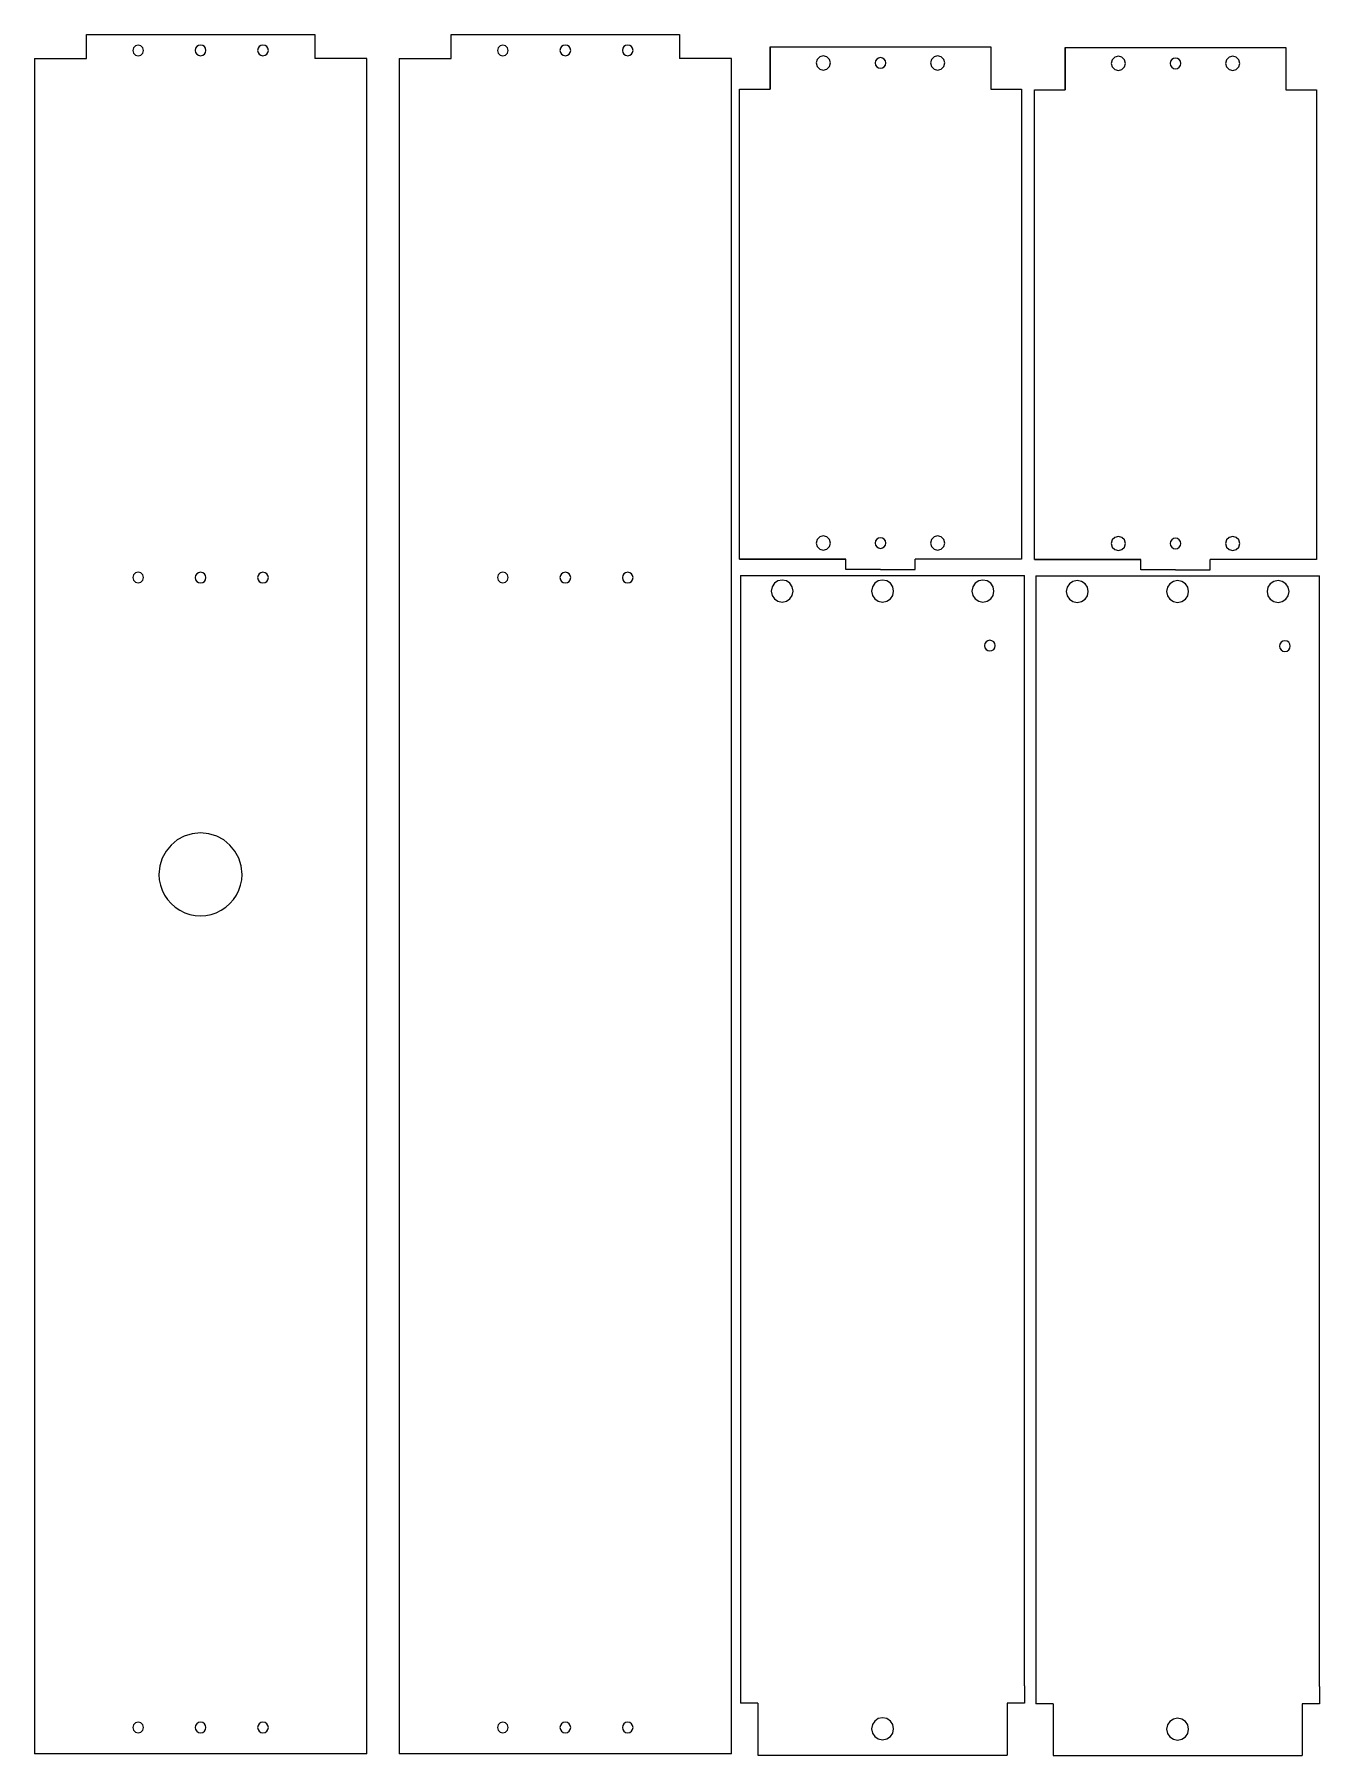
# Model space of a CAD drawing. Header units: millimetres. Extents: x 81 to 452, y 104 to 601.
import ezdxf

# ---------------------------------------------------------------- set-up
doc = ezdxf.new("R2010")
doc.units = ezdxf.units.MM
doc.header["$MEASUREMENT"] = 0
doc.layers.add('box1_sketch_only v2_sketch', color=7, linetype='Continuous')

msp = doc.modelspace()

# ---------------------------------------------------------------- linework, layer by layer
at = {"layer": 'box1_sketch_only v2_sketch'}
for p, q in [((96.1532, 594.3736), (96.1532, 601.3716)), ((96.1532, 601.3716), (162.1534, 601.3716)), ((109.791661, 597.5276), (109.584, 596.7526)), ((110.359, 598.094939), (109.791661, 597.5276)), ((111.134, 598.3026), (110.359, 598.094939)), ((111.909, 598.094939), (111.134, 598.3026)), ((112.476339, 597.5276), (111.909, 598.094939)), ((112.684, 596.7526), (112.476339, 597.5276)), ((127.726948, 597.354665), (127.60401, 596.7526)), ((128.059382, 597.84607), (127.726948, 597.354665)), ((128.55163, 598.177255), (128.059382, 597.84607)), ((129.154005, 598.298663), (128.55163, 598.177255)), ((129.75638, 598.177255), (129.154005, 598.298663)), ((130.248628, 597.84607), (129.75638, 598.177255)), ((130.581062, 597.354665), (130.248628, 597.84607)), ((130.704, 596.7526), (130.581062, 597.354665)), ((145.746848, 597.354665), (145.62391, 596.7526)), ((146.079282, 597.84607), (145.746848, 597.354665)), ((146.57153, 598.177255), (146.079282, 597.84607)), ((147.173905, 598.298663), (146.57153, 598.177255)), ((147.77628, 598.177255), (147.173905, 598.298663)), ((148.268528, 597.84607), (147.77628, 598.177255)), ((148.600962, 597.354665), (148.268528, 597.84607)), ((148.7239, 596.7526), (148.600962, 597.354665)), ((162.1534, 601.3716), (162.1534, 594.3736)), ((201.5206, 594.3736), (201.5206, 601.3716)), ((201.5206, 601.3716), (267.5206, 601.3716)), ((215.159261, 597.5276), (214.9516, 596.7526)), ((215.7266, 598.094939), (215.159261, 597.5276)), ((216.5016, 598.3026), (215.7266, 598.094939)), ((217.2766, 598.094939), (216.5016, 598.3026)), ((217.843939, 597.5276), (217.2766, 598.094939)), ((218.0516, 596.7526), (217.843939, 597.5276)), ((233.094548, 597.354665), (232.97161, 596.7526)), ((233.426982, 597.84607), (233.094548, 597.354665)), ((233.91923, 598.177255), (233.426982, 597.84607)), ((234.521605, 598.298663), (233.91923, 598.177255)), ((235.12398, 598.177255), (234.521605, 598.298663)), ((235.616228, 597.84607), (235.12398, 598.177255)), ((235.948662, 597.354665), (235.616228, 597.84607)), ((236.0716, 596.7526), (235.948662, 597.354665)), ((251.114548, 597.354665), (250.99161, 596.7526)), ((251.446982, 597.84607), (251.114548, 597.354665)), ((251.93923, 598.177255), (251.446982, 597.84607)), ((252.541605, 598.298663), (251.93923, 598.177255)), ((253.14398, 598.177255), (252.541605, 598.298663)), ((253.636228, 597.84607), (253.14398, 598.177255)), ((253.968662, 597.354665), (253.636228, 597.84607)), ((254.0916, 596.7526), (253.968662, 597.354665)), ((267.5206, 601.3716), (267.5206, 594.3736)), ((293.7076, 597.7446), (293.7076, 585.5046)), ((293.7076, 585.5046), (293.7076, 597.7446)), ((293.7076, 597.7446), (293.7076, 585.5046)), ((293.7076, 585.5046), (293.7076, 597.7446)), ((293.7076, 597.7446), (357.4076, 597.7446)), ((357.4076, 597.7446), (357.4076, 585.5046)), ((357.4076, 597.7446), (357.4076, 585.5046)), ((378.9446, 585.3716), (378.9446, 597.6116)), ((378.9446, 597.6116), (378.9446, 585.3716)), ((378.9446, 585.3716), (378.9446, 597.6116)), ((378.9446, 597.6116), (378.9446, 585.3716)), ((378.9446, 597.6116), (442.6446, 597.6116)), ((442.6446, 597.6116), (442.6446, 585.3716)), ((442.6446, 597.6116), (442.6446, 585.3716)), ((81.154, 594.3736), (96.1532, 594.3736)), ((81.154, 594.3736), (81.154, 104.374)), ((109.584, 596.7526), (109.791661, 595.9776)), ((109.791661, 595.9776), (110.359, 595.410261)), ((110.359, 595.410261), (111.134, 595.2026)), ((111.134, 595.2026), (111.909, 595.410261)), ((111.909, 595.410261), (112.476339, 595.9776)), ((112.476339, 595.9776), (112.684, 596.7526)), ((127.60401, 596.7526), (127.726948, 596.150535)), ((127.726948, 596.150535), (128.059382, 595.65913)), ((128.059382, 595.65913), (128.55163, 595.327945)), ((128.55163, 595.327945), (129.154005, 595.206537)), ((129.154005, 595.206537), (129.75638, 595.327945)), ((129.75638, 595.327945), (130.248628, 595.65913)), ((130.248628, 595.65913), (130.581062, 596.150535)), ((130.581062, 596.150535), (130.704, 596.7526)), ((145.62391, 596.7526), (145.746848, 596.150535)), ((145.746848, 596.150535), (146.079282, 595.65913)), ((146.079282, 595.65913), (146.57153, 595.327945)), ((146.57153, 595.327945), (147.173905, 595.206537)), ((147.173905, 595.206537), (147.77628, 595.327945)), ((147.77628, 595.327945), (148.268528, 595.65913)), ((148.268528, 595.65913), (148.600962, 596.150535)), ((148.600962, 596.150535), (148.7239, 596.7526)), ((177.1526, 594.3736), (162.1534, 594.3736)), ((177.1526, 104.374), (177.1526, 594.3736)), ((186.5216, 594.3736), (186.5216, 104.374)), ((186.5216, 594.3736), (201.5206, 594.3736)), ((214.9516, 596.7526), (215.159261, 595.9776)), ((215.159261, 595.9776), (215.7266, 595.410261)), ((215.7266, 595.410261), (216.5016, 595.2026)), ((216.5016, 595.2026), (217.2766, 595.410261)), ((217.2766, 595.410261), (217.843939, 595.9776)), ((217.843939, 595.9776), (218.0516, 596.7526)), ((232.97161, 596.7526), (233.094548, 596.150535)), ((233.094548, 596.150535), (233.426982, 595.65913)), ((233.426982, 595.65913), (233.91923, 595.327945)), ((233.91923, 595.327945), (234.521605, 595.206537)), ((234.521605, 595.206537), (235.12398, 595.327945)), ((235.12398, 595.327945), (235.616228, 595.65913)), ((235.616228, 595.65913), (235.948662, 596.150535)), ((235.948662, 596.150535), (236.0716, 596.7526)), ((250.99161, 596.7526), (251.114548, 596.150535)), ((251.114548, 596.150535), (251.446982, 595.65913)), ((251.446982, 595.65913), (251.93923, 595.327945)), ((251.93923, 595.327945), (252.541605, 595.206537)), ((252.541605, 595.206537), (253.14398, 595.327945)), ((253.14398, 595.327945), (253.636228, 595.65913)), ((253.636228, 595.65913), (253.968662, 596.150535)), ((253.968662, 596.150535), (254.0916, 596.7526)), ((282.5196, 594.3736), (267.5206, 594.3736)), ((282.5196, 104.374), (282.5196, 594.3736)), ((307.272248, 594.1496), (306.9976, 593.1246)), ((306.9976, 593.1246), (307.272248, 592.0996)), ((308.0226, 594.899952), (307.272248, 594.1496)), ((307.272248, 592.0996), (308.0226, 591.349248)), ((309.0476, 595.1746), (308.0226, 594.899952)), ((310.0726, 594.899952), (309.0476, 595.1746)), ((310.822952, 594.1496), (310.0726, 594.899952)), ((310.0726, 591.349248), (310.822952, 592.0996)), ((311.0976, 593.1246), (310.822952, 594.1496)), ((310.822952, 592.0996), (311.0976, 593.1246)), ((324.130548, 593.726665), (324.00761, 593.1246)), ((324.00761, 593.1246), (324.130548, 592.522535)), ((324.462982, 594.21807), (324.130548, 593.726665)), ((324.130548, 592.522535), (324.462982, 592.03113)), ((324.95523, 594.549255), (324.462982, 594.21807)), ((324.462982, 592.03113), (324.95523, 591.699945)), ((325.557605, 594.670663), (324.95523, 594.549255)), ((326.15998, 594.549255), (325.557605, 594.670663)), ((326.652228, 594.21807), (326.15998, 594.549255)), ((326.15998, 591.699945), (326.652228, 592.03113)), ((326.984662, 593.726665), (326.652228, 594.21807)), ((326.652228, 592.03113), (326.984662, 592.522535)), ((327.1076, 593.1246), (326.984662, 593.726665)), ((326.984662, 592.522535), (327.1076, 593.1246)), ((340.292248, 594.1496), (340.0176, 593.1246)), ((340.0176, 593.1246), (340.292248, 592.0996)), ((341.0426, 594.899952), (340.292248, 594.1496)), ((340.292248, 592.0996), (341.0426, 591.349248)), ((342.0676, 595.1746), (341.0426, 594.899952)), ((343.0926, 594.899952), (342.0676, 595.1746)), ((343.842952, 594.1496), (343.0926, 594.899952)), ((343.0926, 591.349248), (343.842952, 592.0996)), ((344.1176, 593.1246), (343.842952, 594.1496)), ((343.842952, 592.0996), (344.1176, 593.1246)), ((392.509248, 594.0166), (392.2346, 592.9916)), ((392.2346, 592.9916), (392.509248, 591.9666)), ((393.2596, 594.766952), (392.509248, 594.0166)), ((394.2846, 595.0416), (393.2596, 594.766952)), ((395.3096, 594.766952), (394.2846, 595.0416)), ((396.059952, 594.0166), (395.3096, 594.766952)), ((396.3346, 592.9916), (396.059952, 594.0166)), ((396.059952, 591.9666), (396.3346, 592.9916)), ((409.367548, 593.593665), (409.24461, 592.9916)), ((409.24461, 592.9916), (409.367548, 592.389535)), ((409.699982, 594.08507), (409.367548, 593.593665)), ((409.367548, 592.389535), (409.699982, 591.89813)), ((410.19223, 594.416255), (409.699982, 594.08507)), ((410.794605, 594.537663), (410.19223, 594.416255)), ((411.39698, 594.416255), (410.794605, 594.537663)), ((411.889228, 594.08507), (411.39698, 594.416255)), ((412.221662, 593.593665), (411.889228, 594.08507)), ((411.889228, 591.89813), (412.221662, 592.389535)), ((412.3446, 592.9916), (412.221662, 593.593665)), ((412.221662, 592.389535), (412.3446, 592.9916)), ((425.529248, 594.0166), (425.2546, 592.9916)), ((425.2546, 592.9916), (425.529248, 591.9666)), ((426.2796, 594.766952), (425.529248, 594.0166)), ((427.3046, 595.0416), (426.2796, 594.766952)), ((428.3296, 594.766952), (427.3046, 595.0416)), ((429.079952, 594.0166), (428.3296, 594.766952)), ((429.3546, 592.9916), (429.079952, 594.0166)), ((429.079952, 591.9666), (429.3546, 592.9916)), ((308.0226, 591.349248), (309.0476, 591.0746)), ((309.0476, 591.0746), (310.0726, 591.349248)), ((324.95523, 591.699945), (325.557605, 591.578537)), ((325.557605, 591.578537), (326.15998, 591.699945)), ((341.0426, 591.349248), (342.0676, 591.0746)), ((342.0676, 591.0746), (343.0926, 591.349248)), ((392.509248, 591.9666), (393.2596, 591.216248)), ((393.2596, 591.216248), (394.2846, 590.9416)), ((394.2846, 590.9416), (395.3096, 591.216248)), ((395.3096, 591.216248), (396.059952, 591.9666)), ((409.699982, 591.89813), (410.19223, 591.566945)), ((410.19223, 591.566945), (410.794605, 591.445537)), ((410.794605, 591.445537), (411.39698, 591.566945)), ((411.39698, 591.566945), (411.889228, 591.89813)), ((425.529248, 591.9666), (426.2796, 591.216248)), ((426.2796, 591.216248), (427.3046, 590.9416)), ((427.3046, 590.9416), (428.3296, 591.216248)), ((428.3296, 591.216248), (429.079952, 591.9666)), ((284.8076, 449.7446), (284.8076, 585.5046)), ((284.8076, 585.5046), (293.7076, 585.5046)), ((357.4076, 585.5046), (366.3076, 585.5046)), ((366.3076, 585.5046), (366.3076, 449.7446)), ((370.0446, 449.6116), (370.0446, 585.3716)), ((370.0446, 585.3716), (378.9446, 585.3716)), ((442.6446, 585.3716), (451.5446, 585.3716)), ((451.5446, 585.3716), (451.5446, 449.6116)), ((307.272248, 455.3896), (306.9976, 454.3646)), ((306.9976, 454.3646), (307.272248, 453.3396)), ((308.0226, 456.139952), (307.272248, 455.3896)), ((307.272248, 453.3396), (308.0226, 452.589248)), ((309.0476, 456.4146), (308.0226, 456.139952)), ((310.0726, 456.139952), (309.0476, 456.4146)), ((310.822952, 455.3896), (310.0726, 456.139952)), ((310.0726, 452.589248), (310.822952, 453.3396)), ((311.0976, 454.3646), (310.822952, 455.3896)), ((310.822952, 453.3396), (311.0976, 454.3646)), ((324.130548, 454.966665), (324.00761, 454.3646)), ((324.00761, 454.3646), (324.130548, 453.762535)), ((324.462982, 455.45807), (324.130548, 454.966665)), ((324.130548, 453.762535), (324.462982, 453.27113)), ((324.95523, 455.789255), (324.462982, 455.45807)), ((324.462982, 453.27113), (324.95523, 452.939945)), ((325.557605, 455.910663), (324.95523, 455.789255)), ((324.95523, 452.939945), (325.557605, 452.818537)), ((326.15998, 455.789255), (325.557605, 455.910663)), ((325.557605, 452.818537), (326.15998, 452.939945)), ((326.652228, 455.45807), (326.15998, 455.789255)), ((326.15998, 452.939945), (326.652228, 453.27113)), ((326.984662, 454.966665), (326.652228, 455.45807)), ((326.652228, 453.27113), (326.984662, 453.762535)), ((327.1076, 454.3646), (326.984662, 454.966665)), ((326.984662, 453.762535), (327.1076, 454.3646)), ((340.292248, 455.3896), (340.0176, 454.3646)), ((340.0176, 454.3646), (340.292248, 453.3396)), ((341.0426, 456.139952), (340.292248, 455.3896)), ((340.292248, 453.3396), (341.0426, 452.589248)), ((342.0676, 456.4146), (341.0426, 456.139952)), ((343.0926, 456.139952), (342.0676, 456.4146)), ((343.842952, 455.3896), (343.0926, 456.139952)), ((343.0926, 452.589248), (343.842952, 453.3396)), ((344.1176, 454.3646), (343.842952, 455.3896)), ((343.842952, 453.3396), (344.1176, 454.3646)), ((392.509248, 455.2566), (392.2346, 454.2316)), ((392.2346, 454.2316), (392.509248, 453.2066)), ((393.2596, 456.006952), (392.509248, 455.2566)), ((392.509248, 453.2066), (393.2596, 452.456248)), ((394.2846, 456.2816), (393.2596, 456.006952)), ((395.3096, 456.006952), (394.2846, 456.2816)), ((396.059952, 455.2566), (395.3096, 456.006952)), ((395.3096, 452.456248), (396.059952, 453.2066)), ((396.3346, 454.2316), (396.059952, 455.2566)), ((396.059952, 453.2066), (396.3346, 454.2316)), ((409.367548, 454.833665), (409.24461, 454.2316)), ((409.24461, 454.2316), (409.367548, 453.629535)), ((409.699982, 455.32507), (409.367548, 454.833665)), ((409.367548, 453.629535), (409.699982, 453.13813)), ((410.19223, 455.656255), (409.699982, 455.32507)), ((409.699982, 453.13813), (410.19223, 452.806945)), ((410.794605, 455.777663), (410.19223, 455.656255)), ((410.19223, 452.806945), (410.794605, 452.685537)), ((411.39698, 455.656255), (410.794605, 455.777663)), ((410.794605, 452.685537), (411.39698, 452.806945)), ((411.889228, 455.32507), (411.39698, 455.656255)), ((411.39698, 452.806945), (411.889228, 453.13813)), ((412.221662, 454.833665), (411.889228, 455.32507)), ((411.889228, 453.13813), (412.221662, 453.629535)), ((412.3446, 454.2316), (412.221662, 454.833665)), ((412.221662, 453.629535), (412.3446, 454.2316)), ((425.529248, 455.2566), (425.2546, 454.2316)), ((425.2546, 454.2316), (425.529248, 453.2066)), ((426.2796, 456.006952), (425.529248, 455.2566)), ((425.529248, 453.2066), (426.2796, 452.456248)), ((427.3046, 456.2816), (426.2796, 456.006952)), ((428.3296, 456.006952), (427.3046, 456.2816)), ((429.079952, 455.2566), (428.3296, 456.006952)), ((428.3296, 452.456248), (429.079952, 453.2066)), ((429.3546, 454.2316), (429.079952, 455.2566)), ((429.079952, 453.2066), (429.3546, 454.2316)), ((284.8076, 449.7446), (315.5576, 449.7446)), ((315.5576, 449.7446), (284.8076, 449.7446)), ((308.0226, 452.589248), (309.0476, 452.3146)), ((309.0476, 452.3146), (310.0726, 452.589248)), ((315.5576, 446.7446), (315.5576, 449.7446)), ((366.3076, 449.7446), (335.5576, 449.7446)), ((335.5576, 446.7446), (335.5576, 449.7446)), ((341.0426, 452.589248), (342.0676, 452.3146)), ((342.0676, 452.3146), (343.0926, 452.589248)), ((400.7946, 449.6116), (370.0446, 449.6116)), ((370.0446, 449.6116), (400.7946, 449.6116)), ((393.2596, 452.456248), (394.2846, 452.1816)), ((394.2846, 452.1816), (395.3096, 452.456248)), ((400.7946, 446.6116), (400.7946, 449.6116)), ((451.5446, 449.6116), (420.7946, 449.6116)), ((420.7946, 446.6116), (420.7946, 449.6116)), ((426.2796, 452.456248), (427.3046, 452.1816)), ((427.3046, 452.1816), (428.3296, 452.456248)), ((109.791661, 445.1476), (109.584, 444.3726)), ((109.584, 444.3726), (109.791661, 443.5976)), ((110.359, 445.714939), (109.791661, 445.1476)), ((109.791661, 443.5976), (110.359, 443.030261)), ((111.134, 445.9226), (110.359, 445.714939)), ((110.359, 443.030261), (111.134, 442.8226)), ((111.909, 445.714939), (111.134, 445.9226)), ((111.134, 442.8226), (111.909, 443.030261)), ((112.476339, 445.1476), (111.909, 445.714939)), ((111.909, 443.030261), (112.476339, 443.5976)), ((112.684, 444.3726), (112.476339, 445.1476)), ((112.476339, 443.5976), (112.684, 444.3726)), ((127.726948, 444.974665), (127.60401, 444.3726)), ((127.60401, 444.3726), (127.726948, 443.770535)), ((128.059382, 445.46607), (127.726948, 444.974665)), ((127.726948, 443.770535), (128.059382, 443.27913)), ((128.55163, 445.797255), (128.059382, 445.46607)), ((128.059382, 443.27913), (128.55163, 442.947945)), ((129.154005, 445.918663), (128.55163, 445.797255)), ((128.55163, 442.947945), (129.154005, 442.826537)), ((129.75638, 445.797255), (129.154005, 445.918663)), ((129.154005, 442.826537), (129.75638, 442.947945)), ((130.248628, 445.46607), (129.75638, 445.797255)), ((129.75638, 442.947945), (130.248628, 443.27913)), ((130.581062, 444.974665), (130.248628, 445.46607)), ((130.248628, 443.27913), (130.581062, 443.770535)), ((130.704, 444.3726), (130.581062, 444.974665)), ((130.581062, 443.770535), (130.704, 444.3726)), ((145.746848, 444.974665), (145.62391, 444.3726)), ((145.62391, 444.3726), (145.746848, 443.770535)), ((146.079282, 445.46607), (145.746848, 444.974665)), ((145.746848, 443.770535), (146.079282, 443.27913)), ((146.57153, 445.797255), (146.079282, 445.46607)), ((146.079282, 443.27913), (146.57153, 442.947945)), ((147.173905, 445.918663), (146.57153, 445.797255)), ((146.57153, 442.947945), (147.173905, 442.826537)), ((147.77628, 445.797255), (147.173905, 445.918663)), ((147.173905, 442.826537), (147.77628, 442.947945)), ((148.268528, 445.46607), (147.77628, 445.797255)), ((147.77628, 442.947945), (148.268528, 443.27913)), ((148.600962, 444.974665), (148.268528, 445.46607)), ((148.268528, 443.27913), (148.600962, 443.770535)), ((148.7239, 444.3726), (148.600962, 444.974665)), ((148.600962, 443.770535), (148.7239, 444.3726)), ((215.159261, 445.1476), (214.9516, 444.3726)), ((214.9516, 444.3726), (215.159261, 443.5976)), ((215.7266, 445.714939), (215.159261, 445.1476)), ((215.159261, 443.5976), (215.7266, 443.030261)), ((216.5016, 445.9226), (215.7266, 445.714939)), ((215.7266, 443.030261), (216.5016, 442.8226)), ((217.2766, 445.714939), (216.5016, 445.9226)), ((216.5016, 442.8226), (217.2766, 443.030261)), ((217.843939, 445.1476), (217.2766, 445.714939)), ((217.2766, 443.030261), (217.843939, 443.5976)), ((218.0516, 444.3726), (217.843939, 445.1476)), ((217.843939, 443.5976), (218.0516, 444.3726)), ((233.094548, 444.974665), (232.97161, 444.3726)), ((232.97161, 444.3726), (233.094548, 443.770535)), ((233.426982, 445.46607), (233.094548, 444.974665)), ((233.094548, 443.770535), (233.426982, 443.27913)), ((233.91923, 445.797255), (233.426982, 445.46607)), ((233.426982, 443.27913), (233.91923, 442.947945)), ((234.521605, 445.918663), (233.91923, 445.797255)), ((233.91923, 442.947945), (234.521605, 442.826537)), ((235.12398, 445.797255), (234.521605, 445.918663)), ((234.521605, 442.826537), (235.12398, 442.947945)), ((235.616228, 445.46607), (235.12398, 445.797255)), ((235.12398, 442.947945), (235.616228, 443.27913)), ((235.948662, 444.974665), (235.616228, 445.46607)), ((235.616228, 443.27913), (235.948662, 443.770535)), ((236.0716, 444.3726), (235.948662, 444.974665)), ((235.948662, 443.770535), (236.0716, 444.3726)), ((251.114548, 444.974665), (250.99161, 444.3726)), ((250.99161, 444.3726), (251.114548, 443.770535)), ((251.446982, 445.46607), (251.114548, 444.974665)), ((251.114548, 443.770535), (251.446982, 443.27913)), ((251.93923, 445.797255), (251.446982, 445.46607)), ((251.446982, 443.27913), (251.93923, 442.947945)), ((252.541605, 445.918663), (251.93923, 445.797255)), ((251.93923, 442.947945), (252.541605, 442.826537)), ((253.14398, 445.797255), (252.541605, 445.918663)), ((252.541605, 442.826537), (253.14398, 442.947945)), ((253.636228, 445.46607), (253.14398, 445.797255)), ((253.14398, 442.947945), (253.636228, 443.27913)), ((253.968662, 444.974665), (253.636228, 445.46607)), ((253.636228, 443.27913), (253.968662, 443.770535)), ((254.0916, 444.3726), (253.968662, 444.974665)), ((253.968662, 443.770535), (254.0916, 444.3726)), ((285.1666, 445.0236), (285.1666, 124.024)), ((285.1666, 445.0236), (367.1666, 445.0236)), ((295.931118, 443.395029), (294.922534, 442.716021)), ((297.165605, 443.643965), (295.931118, 443.395029)), ((298.400092, 443.395029), (297.165605, 443.643965)), ((299.408676, 442.716021), (298.400092, 443.395029)), ((325.5576, 446.7446), (315.5576, 446.7446)), ((324.931118, 443.395029), (323.922534, 442.716021)), ((326.165605, 443.643965), (324.931118, 443.395029)), ((325.5576, 446.7446), (335.5576, 446.7446)), ((327.400092, 443.395029), (326.165605, 443.643965)), ((328.408676, 442.716021), (327.400092, 443.395029)), ((353.931118, 443.395029), (352.922534, 442.716021)), ((355.165605, 443.643965), (353.931118, 443.395029)), ((356.400092, 443.395029), (355.165605, 443.643965)), ((357.408676, 442.716021), (356.400092, 443.395029)), ((367.1666, 124.024), (367.1666, 445.0236)), ((370.4026, 444.8916), (452.4026, 444.8916)), ((370.4026, 444.8916), (370.4026, 123.892)), ((381.167118, 443.263029), (380.158534, 442.584021)), ((382.401605, 443.511965), (381.167118, 443.263029)), ((383.636092, 443.263029), (382.401605, 443.511965)), ((384.644676, 442.584021), (383.636092, 443.263029)), ((410.7946, 446.6116), (400.7946, 446.6116)), ((410.167118, 443.263029), (409.158534, 442.584021)), ((411.401605, 443.511965), (410.167118, 443.263029)), ((410.7946, 446.6116), (420.7946, 446.6116)), ((412.636092, 443.263029), (411.401605, 443.511965)), ((413.644676, 442.584021), (412.636092, 443.263029)), ((439.167118, 443.263029), (438.158534, 442.584021)), ((440.401605, 443.511965), (439.167118, 443.263029)), ((441.636092, 443.263029), (440.401605, 443.511965)), ((442.644676, 442.584021), (441.636092, 443.263029)), ((452.4026, 123.892), (452.4026, 444.8916)), ((294.241737, 441.708644), (293.99061, 440.4746)), ((293.99061, 440.4746), (294.241737, 439.240556)), ((294.922534, 442.716021), (294.241737, 441.708644)), ((294.241737, 439.240556), (294.922534, 438.233179)), ((294.922534, 438.233179), (295.931118, 437.554171)), ((298.400092, 437.554171), (299.408676, 438.233179)), ((300.089473, 441.708644), (299.408676, 442.716021)), ((299.408676, 438.233179), (300.089473, 439.240556)), ((300.3406, 440.4746), (300.089473, 441.708644)), ((300.089473, 439.240556), (300.3406, 440.4746)), ((323.241737, 441.708644), (322.99061, 440.4746)), ((322.99061, 440.4746), (323.241737, 439.240556)), ((323.922534, 442.716021), (323.241737, 441.708644)), ((323.241737, 439.240556), (323.922534, 438.233179)), ((323.922534, 438.233179), (324.931118, 437.554171)), ((327.400092, 437.554171), (328.408676, 438.233179)), ((329.089473, 441.708644), (328.408676, 442.716021)), ((328.408676, 438.233179), (329.089473, 439.240556)), ((329.3406, 440.4746), (329.089473, 441.708644)), ((329.089473, 439.240556), (329.3406, 440.4746)), ((352.241737, 441.708644), (351.99061, 440.4746)), ((351.99061, 440.4746), (352.241737, 439.240556)), ((352.922534, 442.716021), (352.241737, 441.708644)), ((352.241737, 439.240556), (352.922534, 438.233179)), ((352.922534, 438.233179), (353.931118, 437.554171)), ((356.400092, 437.554171), (357.408676, 438.233179)), ((358.089473, 441.708644), (357.408676, 442.716021)), ((357.408676, 438.233179), (358.089473, 439.240556)), ((358.3406, 440.4746), (358.089473, 441.708644)), ((358.089473, 439.240556), (358.3406, 440.4746)), ((379.477737, 441.576644), (379.22661, 440.3426)), ((379.22661, 440.3426), (379.477737, 439.108556)), ((380.158534, 442.584021), (379.477737, 441.576644)), ((379.477737, 439.108556), (380.158534, 438.101179)), ((380.158534, 438.101179), (381.167118, 437.422171)), ((383.636092, 437.422171), (384.644676, 438.101179)), ((385.325473, 441.576644), (384.644676, 442.584021)), ((384.644676, 438.101179), (385.325473, 439.108556)), ((385.5766, 440.3426), (385.325473, 441.576644)), ((385.325473, 439.108556), (385.5766, 440.3426)), ((408.477737, 441.576644), (408.22661, 440.3426)), ((408.22661, 440.3426), (408.477737, 439.108556)), ((409.158534, 442.584021), (408.477737, 441.576644)), ((408.477737, 439.108556), (409.158534, 438.101179)), ((409.158534, 438.101179), (410.167118, 437.422171)), ((412.636092, 437.422171), (413.644676, 438.101179)), ((414.325473, 441.576644), (413.644676, 442.584021)), ((413.644676, 438.101179), (414.325473, 439.108556)), ((414.5766, 440.3426), (414.325473, 441.576644)), ((414.325473, 439.108556), (414.5766, 440.3426)), ((437.477737, 441.576644), (437.22661, 440.3426)), ((437.22661, 440.3426), (437.477737, 439.108556)), ((438.158534, 442.584021), (437.477737, 441.576644)), ((437.477737, 439.108556), (438.158534, 438.101179)), ((438.158534, 438.101179), (439.167118, 437.422171)), ((441.636092, 437.422171), (442.644676, 438.101179)), ((443.325473, 441.576644), (442.644676, 442.584021)), ((442.644676, 438.101179), (443.325473, 439.108556)), ((443.5766, 440.3426), (443.325473, 441.576644)), ((443.325473, 439.108556), (443.5766, 440.3426)), ((295.931118, 437.554171), (297.165605, 437.305235)), ((297.165605, 437.305235), (298.400092, 437.554171)), ((324.931118, 437.554171), (326.165605, 437.305235)), ((326.165605, 437.305235), (327.400092, 437.554171)), ((353.931118, 437.554171), (355.165605, 437.305235)), ((355.165605, 437.305235), (356.400092, 437.554171)), ((381.167118, 437.422171), (382.401605, 437.173235)), ((382.401605, 437.173235), (383.636092, 437.422171)), ((410.167118, 437.422171), (411.401605, 437.173235)), ((411.401605, 437.173235), (412.636092, 437.422171)), ((439.167118, 437.422171), (440.401605, 437.173235)), ((440.401605, 437.173235), (441.636092, 437.422171)), ((355.738529, 425.306669), (355.61559, 424.7046)), ((355.61559, 424.7046), (355.738529, 424.102531)), ((356.070965, 425.798077), (355.738529, 425.306669)), ((355.738529, 424.102531), (356.070965, 423.611123)), ((356.563216, 426.129264), (356.070965, 425.798077)), ((356.070965, 423.611123), (356.563216, 423.279936)), ((357.165595, 426.250673), (356.563216, 426.129264)), ((356.563216, 423.279936), (357.165595, 423.158527)), ((357.767974, 426.129264), (357.165595, 426.250673)), ((357.165595, 423.158527), (357.767974, 423.279936)), ((358.260225, 425.798077), (357.767974, 426.129264)), ((357.767974, 423.279936), (358.260225, 423.611123)), ((358.592661, 425.306669), (358.260225, 425.798077)), ((358.260225, 423.611123), (358.592661, 424.102531)), ((358.7156, 424.7046), (358.592661, 425.306669)), ((358.592661, 424.102531), (358.7156, 424.7046)), ((440.974529, 425.174669), (440.85159, 424.5726)), ((440.85159, 424.5726), (440.974529, 423.970531)), ((441.306965, 425.666077), (440.974529, 425.174669)), ((440.974529, 423.970531), (441.306965, 423.479123)), ((441.799216, 425.997264), (441.306965, 425.666077)), ((441.306965, 423.479123), (441.799216, 423.147936)), ((442.401595, 426.118673), (441.799216, 425.997264)), ((441.799216, 423.147936), (442.401595, 423.026527)), ((443.003974, 425.997264), (442.401595, 426.118673)), ((442.401595, 423.026527), (443.003974, 423.147936)), ((443.496225, 425.666077), (443.003974, 425.997264)), ((443.003974, 423.147936), (443.496225, 423.479123)), ((443.828661, 425.174669), (443.496225, 425.666077)), ((443.496225, 423.479123), (443.828661, 423.970531)), ((443.9516, 424.5726), (443.828661, 425.174669)), ((443.828661, 423.970531), (443.9516, 424.5726)), ((122.416686, 368.546188), (120.640719, 367.080881)), ((124.455059, 369.65258), (122.416686, 368.546188)), ((126.707581, 370.351802), (124.455059, 369.65258)), ((129.126, 370.5956), (126.707581, 370.351802)), ((131.544419, 370.351802), (129.126, 370.5956)), ((133.796941, 369.65258), (131.544419, 370.351802)), ((135.835314, 368.546188), (133.796941, 369.65258)), ((137.611281, 367.080881), (135.835314, 368.546188)), ((118.06902, 363.266541), (117.369797, 361.014019)), ((119.175412, 365.304914), (118.06902, 363.266541)), ((120.640719, 367.080881), (119.175412, 365.304914)), ((139.076588, 365.304914), (137.611281, 367.080881)), ((140.18298, 363.266541), (139.076588, 365.304914)), ((140.882203, 361.014019), (140.18298, 363.266541)), ((117.369797, 361.014019), (117.126, 358.5956)), ((117.126, 358.5956), (117.231529, 357.006085)), ((141.126, 358.5956), (140.882203, 361.014019)), ((141.020471, 357.006085), (141.126, 358.5956)), ((117.231529, 357.006085), (117.541386, 355.464588)), ((117.541386, 355.464588), (118.045473, 353.988597)), ((118.045473, 353.988597), (118.733695, 352.5956)), ((139.518305, 352.5956), (140.206527, 353.988597)), ((140.206527, 353.988597), (140.710614, 355.464588)), ((140.710614, 355.464588), (141.020471, 357.006085)), ((118.733695, 352.5956), (119.595955, 351.303084)), ((119.595955, 351.303084), (120.622157, 350.128536)), ((120.622157, 350.128536), (121.802204, 349.089444)), ((121.802204, 349.089444), (123.126, 348.203295)), ((135.126, 348.203295), (136.449796, 349.089444)), ((136.449796, 349.089444), (137.629843, 350.128536)), ((137.629843, 350.128536), (138.656045, 351.303084)), ((138.656045, 351.303084), (139.518305, 352.5956)), ((123.126, 348.203295), (124.555325, 347.499929)), ((124.555325, 347.499929), (126.045229, 346.997524)), ((126.045229, 346.997524), (127.575518, 346.696081)), ((127.575518, 346.696081), (129.126, 346.5956)), ((129.126, 346.5956), (130.676482, 346.696081)), ((130.676482, 346.696081), (132.206771, 346.997524)), ((132.206771, 346.997524), (133.696675, 347.499929)), ((133.696675, 347.499929), (135.126, 348.203295)), ((285.1666, 124.024), (285.1666, 119.0234)), ((367.1666, 124.024), (367.1666, 119.0234)), ((370.4026, 123.892), (370.4026, 118.8914)), ((452.4026, 123.892), (452.4026, 118.8914)), ((290.1676, 119.0234), (285.1666, 119.0234)), ((290.1676, 119.0234), (290.1676, 104.0242)), ((324.931118, 114.565029), (323.922534, 113.886021)), ((326.165605, 114.813965), (324.931118, 114.565029)), ((327.400092, 114.565029), (326.165605, 114.813965)), ((328.408676, 113.886021), (327.400092, 114.565029)), ((367.1666, 119.0234), (362.1656, 119.0234)), ((362.1656, 119.0234), (362.1656, 104.0242)), ((375.4036, 118.8914), (370.4026, 118.8914)), ((375.4036, 118.8914), (375.4036, 103.89216)), ((410.167118, 114.433029), (409.158534, 113.754021)), ((411.401605, 114.681965), (410.167118, 114.433029)), ((412.636092, 114.433029), (411.401605, 114.681965)), ((413.644676, 113.754021), (412.636092, 114.433029)), ((447.4016, 118.8914), (447.4016, 103.89216)), ((452.4026, 118.8914), (447.4016, 118.8914)), ((109.791661, 112.7681), (109.584, 111.9931)), ((109.584, 111.9931), (109.791661, 111.2181)), ((110.359, 113.335439), (109.791661, 112.7681)), ((109.791661, 111.2181), (110.359, 110.650761)), ((111.134, 113.5431), (110.359, 113.335439)), ((110.359, 110.650761), (111.134, 110.4431)), ((111.909, 113.335439), (111.134, 113.5431)), ((111.134, 110.4431), (111.909, 110.650761)), ((112.476339, 112.7681), (111.909, 113.335439)), ((111.909, 110.650761), (112.476339, 111.2181)), ((112.684, 111.9931), (112.476339, 112.7681)), ((112.476339, 111.2181), (112.684, 111.9931)), ((127.726948, 112.595165), (127.60401, 111.9931)), ((127.60401, 111.9931), (127.726948, 111.391035)), ((128.059382, 113.08657), (127.726948, 112.595165)), ((127.726948, 111.391035), (128.059382, 110.89963)), ((128.55163, 113.417755), (128.059382, 113.08657)), ((128.059382, 110.89963), (128.55163, 110.568445)), ((129.154005, 113.539163), (128.55163, 113.417755)), ((128.55163, 110.568445), (129.154005, 110.447037)), ((129.75638, 113.417755), (129.154005, 113.539163)), ((129.154005, 110.447037), (129.75638, 110.568445)), ((130.248628, 113.08657), (129.75638, 113.417755)), ((129.75638, 110.568445), (130.248628, 110.89963)), ((130.581062, 112.595165), (130.248628, 113.08657)), ((130.248628, 110.89963), (130.581062, 111.391035)), ((130.704, 111.9931), (130.581062, 112.595165)), ((130.581062, 111.391035), (130.704, 111.9931)), ((145.746848, 112.595165), (145.62391, 111.9931)), ((145.62391, 111.9931), (145.746848, 111.391035)), ((146.079282, 113.08657), (145.746848, 112.595165)), ((145.746848, 111.391035), (146.079282, 110.89963)), ((146.57153, 113.417755), (146.079282, 113.08657)), ((146.079282, 110.89963), (146.57153, 110.568445)), ((147.173905, 113.539163), (146.57153, 113.417755)), ((146.57153, 110.568445), (147.173905, 110.447037)), ((147.77628, 113.417755), (147.173905, 113.539163)), ((147.173905, 110.447037), (147.77628, 110.568445)), ((148.268528, 113.08657), (147.77628, 113.417755)), ((147.77628, 110.568445), (148.268528, 110.89963)), ((148.600962, 112.595165), (148.268528, 113.08657)), ((148.268528, 110.89963), (148.600962, 111.391035)), ((148.7239, 111.9931), (148.600962, 112.595165)), ((148.600962, 111.391035), (148.7239, 111.9931)), ((215.159261, 112.7681), (214.9516, 111.9931)), ((214.9516, 111.9931), (215.159261, 111.2181)), ((215.7266, 113.335439), (215.159261, 112.7681)), ((215.159261, 111.2181), (215.7266, 110.650761)), ((216.5016, 113.5431), (215.7266, 113.335439)), ((215.7266, 110.650761), (216.5016, 110.4431)), ((217.2766, 113.335439), (216.5016, 113.5431)), ((216.5016, 110.4431), (217.2766, 110.650761)), ((217.843939, 112.7681), (217.2766, 113.335439)), ((217.2766, 110.650761), (217.843939, 111.2181)), ((218.0516, 111.9931), (217.843939, 112.7681)), ((217.843939, 111.2181), (218.0516, 111.9931)), ((233.094548, 112.595165), (232.97161, 111.9931)), ((232.97161, 111.9931), (233.094548, 111.391035)), ((233.426982, 113.08657), (233.094548, 112.595165)), ((233.094548, 111.391035), (233.426982, 110.89963)), ((233.91923, 113.417755), (233.426982, 113.08657)), ((233.426982, 110.89963), (233.91923, 110.568445)), ((234.521605, 113.539163), (233.91923, 113.417755)), ((233.91923, 110.568445), (234.521605, 110.447037)), ((235.12398, 113.417755), (234.521605, 113.539163)), ((234.521605, 110.447037), (235.12398, 110.568445)), ((235.616228, 113.08657), (235.12398, 113.417755)), ((235.12398, 110.568445), (235.616228, 110.89963)), ((235.948662, 112.595165), (235.616228, 113.08657)), ((235.616228, 110.89963), (235.948662, 111.391035)), ((236.0716, 111.9931), (235.948662, 112.595165)), ((235.948662, 111.391035), (236.0716, 111.9931)), ((251.114548, 112.595165), (250.99161, 111.9931)), ((250.99161, 111.9931), (251.114548, 111.391035)), ((251.446982, 113.08657), (251.114548, 112.595165)), ((251.114548, 111.391035), (251.446982, 110.89963)), ((251.93923, 113.417755), (251.446982, 113.08657)), ((251.446982, 110.89963), (251.93923, 110.568445)), ((252.541605, 113.539163), (251.93923, 113.417755)), ((251.93923, 110.568445), (252.541605, 110.447037)), ((253.14398, 113.417755), (252.541605, 113.539163)), ((252.541605, 110.447037), (253.14398, 110.568445)), ((253.636228, 113.08657), (253.14398, 113.417755)), ((253.14398, 110.568445), (253.636228, 110.89963)), ((253.968662, 112.595165), (253.636228, 113.08657)), ((253.636228, 110.89963), (253.968662, 111.391035)), ((254.0916, 111.9931), (253.968662, 112.595165)), ((253.968662, 111.391035), (254.0916, 111.9931)), ((323.241737, 112.878644), (322.99061, 111.6446)), ((322.99061, 111.6446), (323.241737, 110.410556)), ((323.922534, 113.886021), (323.241737, 112.878644)), ((323.241737, 110.410556), (323.922534, 109.403179)), ((329.089473, 112.878644), (328.408676, 113.886021)), ((328.408676, 109.403179), (329.089473, 110.410556)), ((329.3406, 111.6446), (329.089473, 112.878644)), ((329.089473, 110.410556), (329.3406, 111.6446)), ((408.477737, 112.746644), (408.22661, 111.5126)), ((408.22661, 111.5126), (408.477737, 110.278556)), ((409.158534, 113.754021), (408.477737, 112.746644)), ((408.477737, 110.278556), (409.158534, 109.271179)), ((414.325473, 112.746644), (413.644676, 113.754021)), ((413.644676, 109.271179), (414.325473, 110.278556)), ((414.5766, 111.5126), (414.325473, 112.746644)), ((414.325473, 110.278556), (414.5766, 111.5126)), ((323.922534, 109.403179), (324.931118, 108.724171)), ((324.931118, 108.724171), (326.165605, 108.475235)), ((326.165605, 108.475235), (327.400092, 108.724171)), ((327.400092, 108.724171), (328.408676, 109.403179)), ((409.158534, 109.271179), (410.167118, 108.592171)), ((410.167118, 108.592171), (411.401605, 108.343235)), ((411.401605, 108.343235), (412.636092, 108.592171)), ((412.636092, 108.592171), (413.644676, 109.271179)), ((177.1526, 104.374), (81.154, 104.374)), ((282.5196, 104.374), (186.5216, 104.374)), ((290.1676, 104.0242), (362.1656, 104.0242)), ((375.4036, 103.89216), (447.4016, 103.89216))]:
    msp.add_line(p, q, dxfattribs=at)

doc.saveas('drawing.dxf')
